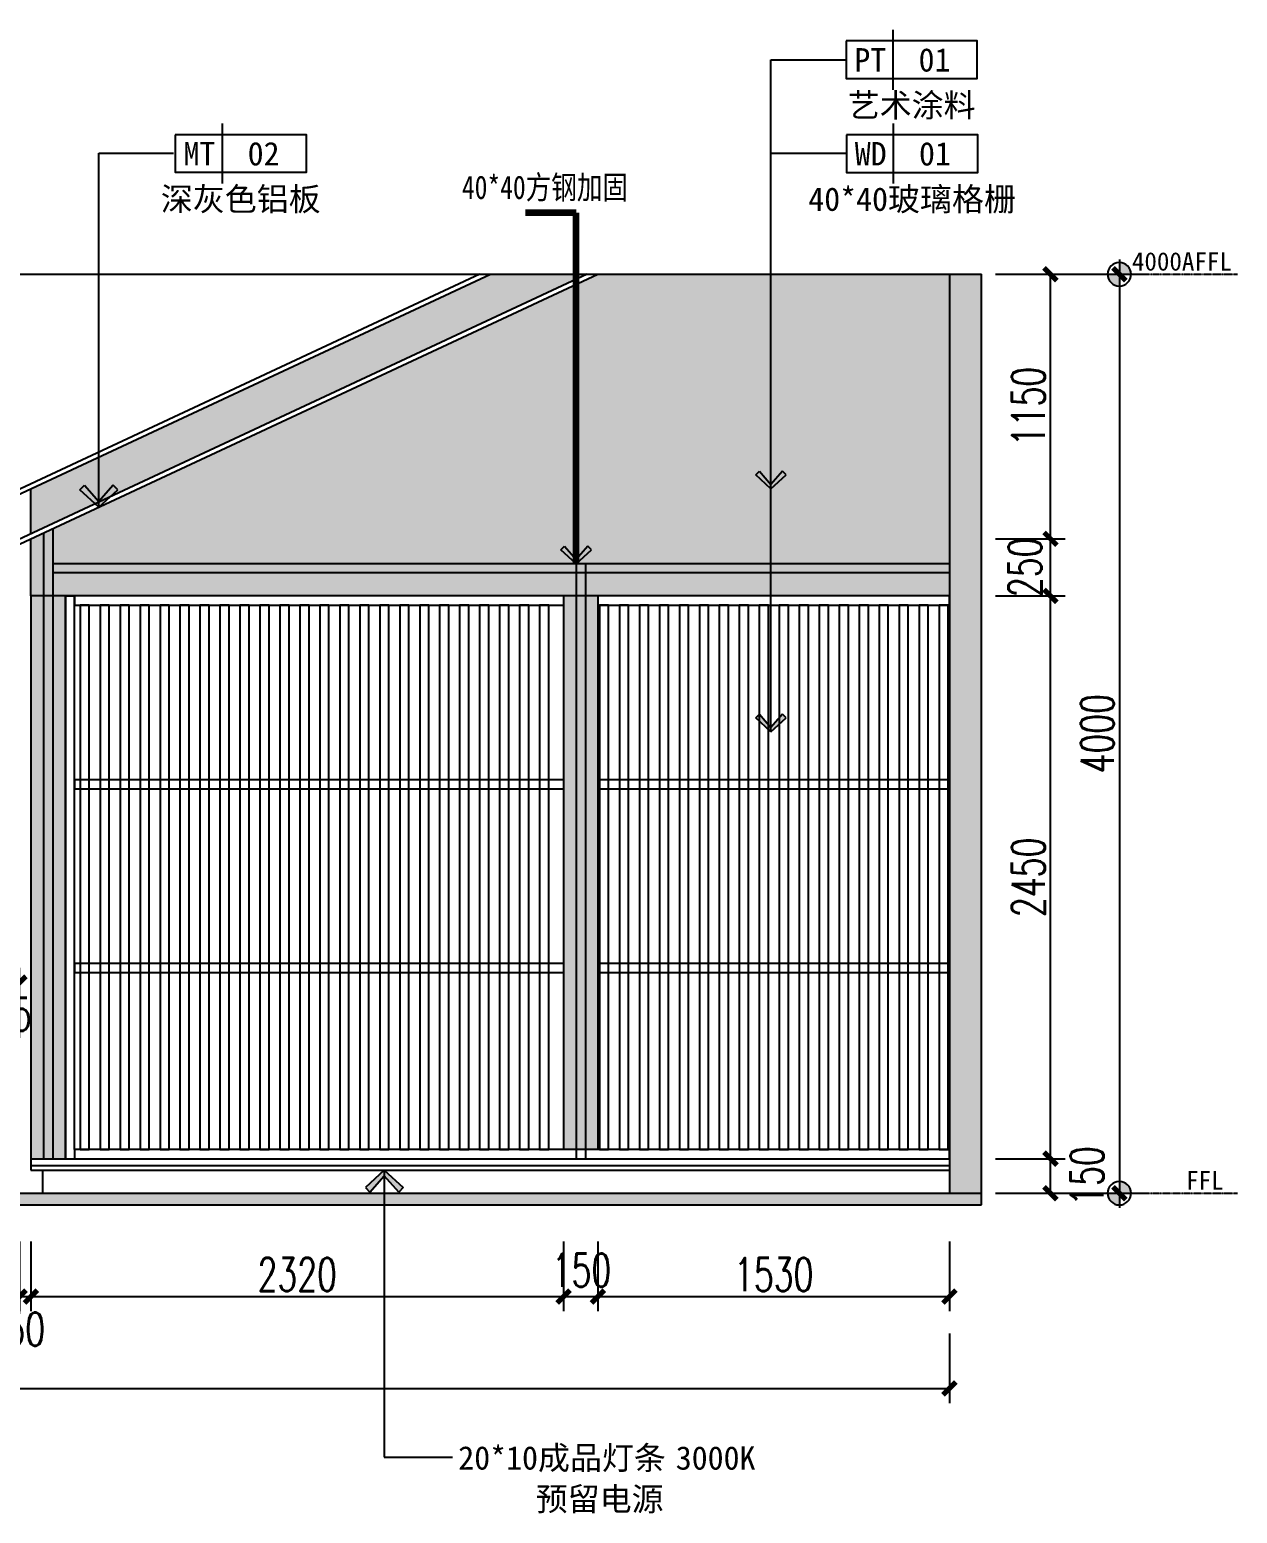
# Model space of a CAD drawing. Header units: millimetres. Extents: x 5625199 to 7433318, y -3316392 to -2552493.
# Drawn here: x 5925164 to 5930424, y -2677916 to -2671458 of the extents above; entities that cross this region are included whole.
import ezdxf
from ezdxf.enums import TextEntityAlignment as Align

# ---------------------------------------------------------------- set-up
doc = ezdxf.new("R2010")
doc.units = ezdxf.units.MM
doc.header["$PDMODE"] = 35
doc.header["$PDSIZE"] = -10
doc.linetypes.add('DASH', pattern=[0.35, 0.25, -0.1])
doc.linetypes.add('M-CENTER', pattern=[11.25, 7.5, -1.25, 1.25, -1.25])
for name, color, linetype in [('155', 155, 'Continuous'), ('DIM', 7, 'Continuous'), ('PL-固定家具', 155, 'Continuous'), ('PL-天花', 30, 'Continuous'), ('PL-文字标注', 2, 'Continuous')]:
    doc.layers.add(name, color=color, linetype=linetype)
doc.styles.add('03.YBC-宋体2.5', font='', dxfattribs={"width": 0.8, "height": 2.5})
doc.styles.add('dop-S', font='')
doc.styles.add('XZC', font='SIMPLEX.SHX', dxfattribs={"width": 0.7, "bigfont": 'hztxt.shx'})
doc.styles.add('标注-尺寸', font='simplex.shx', dxfattribs={"width": 0.7})
doc.styles.get('03.YBC-宋体2.5').set_extended_font_data('SimSun')
doc.styles.get('dop-S').set_extended_font_data('SimSun')
doc.linetypes.add('LED_LINE', pattern='A,12.7,-5.08,["LED",XZC,S=2.54,R=0,X=-2.54,Y=-1.27],-6.35', length=24.13)
doc.dimstyles.new('90', dxfattribs={"dimscale": 0.9, "dimtxt": 150, "dimasz": 50, "dimexe": 120, "dimexo": 150, "dimgap": 30, "dimtad": 1, "dimdec": 0, "dimrnd": 5, "dimdsep": 46, "dimtxsty": '标注-尺寸', "dimblk": 'ARCHTICK', "dimcen": 0.2, "dimclrd": 8, "dimclre": 8, "dimclrt": 2, "dimadec": 0, "dimazin": 0, "dimtfac": 1, "dimtdec": 0, "dimtmove": 2, "dimatfit": 3, "dimldrblk": 'ccccc', "dimfxl": 300, "dimfxlon": 1, "dimtolj": 1, "dimtzin": 0, "dimarcsym": 0})
doc.dimstyles.new('副本 100', dxfattribs={"dimscale": 0.8, "dimtxt": 180, "dimasz": 70, "dimexe": 80, "dimexo": 100, "dimgap": 30, "dimtad": 1, "dimdec": 0, "dimrnd": 5, "dimdsep": 46, "dimtxsty": '标注-尺寸', "dimblk": 'ARCHTICK', "dimcen": 0.2, "dimdle": 5, "dimclrd": 8, "dimclre": 8, "dimclrt": 2, "dimadec": 0, "dimazin": 0, "dimtfac": 1, "dimtdec": 0, "dimtmove": 2, "dimatfit": 3, "dimldrblk": 'ccccc', "dimfxl": 300, "dimfxlon": 1, "dimtolj": 1, "dimtzin": 0, "dimarcsym": 0})

# ---------------------------------------------------------------- blocks, each defined once
blk = doc.blocks.new('_ArchTick')
at = {"color": 0, "linetype": 'ByBlock', "const_width": 0.4}
blk.add_lwpolyline([(-0.5, -0.5), (0.5, 0.5)], dxfattribs=at)
blk = doc.blocks.new('*D196')
at = {"layer": '155', "color": 8, "lineweight": -2, "ltscale": 500, "transparency": 16777216}
for p, q in [((5925119.707368984, -2676732.718903087), (5925119.707368984, -2677036.718903087)), ((5925169.707368984, -2676732.718903087), (5925169.707368984, -2677036.718903087)), ((5925115.707368984, -2676972.718903087), (5925173.707368984, -2676972.718903087))]:
    blk.add_line(p, q, dxfattribs=at)
at = {"layer": 'Defpoints', "color": 0, "transparency": 16777216}
for p in [(5925119.707368984, -2676222.718903087), (5925169.707368984, -2676422.718903087), (5925169.707368984, -2676972.718903087)]:
    blk.add_point(p, dxfattribs=at)
at = {"layer": '155', "color": 8, "linetype": 'ByBlock', "lineweight": -2, "transparency": 16777216, "xscale": 56, "yscale": 56, "zscale": 56, "rotation": 180}
blk.add_blockref('_ArchTick', (5925119.707368984, -2676972.718903087), dxfattribs=at)
at = {"layer": '155', "color": 8, "linetype": 'ByBlock', "lineweight": -2, "transparency": 16777216, "xscale": 56, "yscale": 56, "zscale": 56}
blk.add_blockref('_ArchTick', (5925169.707368984, -2676972.718903087), dxfattribs=at)
at = {"layer": '155', "color": 2, "ltscale": 500, "transparency": 16777216, "insert": (5925144.707368984, -2677114.425265005), "char_height": 144, "attachment_point": 5, "style": '标注-尺寸'}
blk.add_mtext('\\A1;50', dxfattribs=at)
blk = doc.blocks.new('ccccc')
h = blk.add_hatch(color=44)
h.dxf.hatch_style = 1
h.paths.add_polyline_path([(-1.713128774543292, -1.115298350458033), (-1.349075249163433, -1.474599215202033), (1e-16, 1e-16), (-1.349075249163433, 1.474599215202033), (-1.713128774543292, 1.115298350458033), (-0.4242640688316898, -1e-16)])
at = {"color": 44}
for p, q in [((-1.349075249163433, 1.474599215202033), (-1.713128774543292, 1.115298350458033)), ((0, 0), (-1.349075249163433, 1.474599215202033)), ((-0.4242640688316897, 0), (-5.066636229632421, 0)), ((-1.713128774543292, 1.115298350458033), (-0.4242640688316897, 0)), ((-1.713128774543292, -1.115298350458033), (-0.4242640688316897, 0)), ((0, 0), (-1.349075249163433, -1.474599215202033)), ((-1.349075249163433, -1.474599215202033), (-1.713128774543292, -1.115298350458033))]:
    blk.add_line(p, q, dxfattribs=at)
blk = doc.blocks.new('*D197')
at = {"layer": '155', "color": 8, "lineweight": -2, "ltscale": 500, "transparency": 16777216}
for p, q in [((5925169.707368984, -2676732.718903087), (5925169.707368984, -2677036.718903087)), ((5927489.225604924, -2676732.718903087), (5927489.225604924, -2677036.718903087)), ((5925165.707368984, -2676972.718903087), (5927493.225604924, -2676972.718903087))]:
    blk.add_line(p, q, dxfattribs=at)
at = {"layer": 'Defpoints', "color": 0, "transparency": 16777216}
for p in [(5927489.225604924, -2676332.718903087), (5925169.707368984, -2676422.718903087), (5927489.225604924, -2676972.718903087)]:
    blk.add_point(p, dxfattribs=at)
at = {"layer": '155', "color": 8, "linetype": 'ByBlock', "lineweight": -2, "transparency": 16777216, "xscale": 56, "yscale": 56, "zscale": 56, "rotation": 180}
blk.add_blockref('_ArchTick', (5925169.707368984, -2676972.718903087), dxfattribs=at)
at = {"layer": '155', "color": 8, "linetype": 'ByBlock', "lineweight": -2, "transparency": 16777216, "xscale": 56, "yscale": 56, "zscale": 56}
blk.add_blockref('_ArchTick', (5927489.225604924, -2676972.718903087), dxfattribs=at)
at = {"layer": '155', "color": 2, "ltscale": 500, "transparency": 16777216, "insert": (5926329.466486954, -2676876.718903087), "char_height": 144, "attachment_point": 5, "style": '标注-尺寸'}
blk.add_mtext('\\A1;2320', dxfattribs=at)
blk = doc.blocks.new('*D364')
at = {"layer": '155', "color": 8, "lineweight": -2, "ltscale": 500, "transparency": 16777216}
for p, q in [((5906900.329006854, -2677132.718903087), (5906900.329006854, -2677436.718903087)), ((5929169.874936874, -2677132.718903087), (5929169.874936874, -2677436.718903087)), ((5906896.329006854, -2677372.718903087), (5929173.874936874, -2677372.718903087))]:
    blk.add_line(p, q, dxfattribs=at)
at = {"layer": 'Defpoints', "color": 0, "transparency": 16777216}
for p in [(5906900.329006854, -2676207.42658664), (5929169.874936874, -2676207.42658664), (5929169.874936874, -2677372.718903087)]:
    blk.add_point(p, dxfattribs=at)
at = {"layer": '155', "color": 8, "linetype": 'ByBlock', "lineweight": -2, "transparency": 16777216, "xscale": 56, "yscale": 56, "zscale": 56, "rotation": 180}
blk.add_blockref('_ArchTick', (5906900.329006854, -2677372.718903087), dxfattribs=at)
at = {"layer": '155', "color": 8, "linetype": 'ByBlock', "lineweight": -2, "transparency": 16777216, "xscale": 56, "yscale": 56, "zscale": 56}
blk.add_blockref('_ArchTick', (5929169.874936874, -2677372.718903087), dxfattribs=at)
at = {"layer": '155', "color": 2, "ltscale": 500, "transparency": 16777216, "insert": (5918035.101971864, -2677276.718903087), "char_height": 144, "attachment_point": 5, "style": '标注-尺寸'}
blk.add_mtext('\\A1;22270', dxfattribs=at)
blk = doc.blocks.new('子标高')
h = blk.add_hatch(color=256)
edge = h.paths.add_edge_path()
edge.add_arc((-600.2409431565975, 0.2411642588631366), 50.95940477876864, 89.72884797535391, 180.2711520246482, ccw=False)
edge.add_line((-599.9997788977344, 51.19999838216972), (-599.9997788977344, -3.637978807091713e-12))
edge.add_line((-599.9997788977344, 0), (-651.1997772799077, 0))
edge = h.paths.add_edge_path()
edge.add_arc((-599.7586146388712, -0.2411642588667746), 50.95940477876958, -90.27115202464557, 0.271152024646824, ccw=False)
edge.add_line((-599.9997788977344, -51.19999838217336), (-599.9997788977344, 0))
edge.add_line((-599.9997788977344, 0), (-548.799780515561, 0))
at = {"linetype": 'M-CENTER', "ltscale": 0.5}
blk.add_line((-709.9997754219294, -3.637978807091713e-11), (-1113.972843062991, 9.822542779147625e-09), dxfattribs=at)
for p, q in [((-200, 0), (-709.9997754219294, 0)), ((-599.9997788977344, 63.99999797771306), (-599.9997788977344, -63.9999979777167))]:
    blk.add_line(p, q)
at = {"color": 5}
blk.add_circle((-599.9997788977344, 0), 51.19999838217197, dxfattribs=at)
at = {"style": 'dop-S'}
blk.add_attdef('标高', (-1232.206651260486, 15.99306680168957), '', height=99.99999684017962, dxfattribs=at)
blk = doc.blocks.new('母标高')
h = blk.add_hatch(color=256)
edge = h.paths.add_edge_path()
edge.add_arc((-600.2409431565975, 0.2411642588631366), 50.95940477876864, 89.72884797535391, 180.2711520246482, ccw=False)
edge.add_line((-599.9997788977344, 51.19999838216972), (-599.9997788977344, -3.637978807091713e-12))
edge.add_line((-599.9997788977344, 0), (-651.1997772799077, 0))
edge = h.paths.add_edge_path()
edge.add_arc((-599.7586146388712, -0.2411642588667746), 50.95940477876958, -90.27115202464557, 0.271152024646824, ccw=False)
edge.add_line((-599.9997788977344, -51.19999838217336), (-599.9997788977344, 0))
edge.add_line((-599.9997788977344, 0), (-548.799780515561, 0))
at = {"linetype": 'M-CENTER', "ltscale": 0.5}
blk.add_line((-709.9997754219294, -3.637978807091713e-11), (-1113.972843062991, 9.822542779147625e-09), dxfattribs=at)
for p, q in [((-200, 0), (-709.9997754219294, 0)), ((-599.9997788977344, 63.99999797771306), (-599.9997788977344, -63.9999979777167))]:
    blk.add_line(p, q)
at = {"color": 5}
blk.add_circle((-599.9997788977344, 0), 51.19999838217197, dxfattribs=at)
at = {"style": 'dop-S'}
blk.add_attdef('标高', (-1104.391530706991, 15.99306680168957), '', height=99.99999684017962, dxfattribs=at)
blk = doc.blocks.new('*D390')
at = {"layer": '155', "color": 8, "lineweight": -2, "ltscale": 500, "transparency": 16777216}
for p, q in [((5929369.874936874, -2676372.718903087), (5929673.874936874, -2676372.718903087)), ((5929609.874936874, -2676526.718903087), (5929609.874936874, -2676368.718903087)), ((5929369.874936874, -2676522.718903087), (5929673.874936874, -2676522.718903087))]:
    blk.add_line(p, q, dxfattribs=at)
at = {"layer": 'Defpoints', "color": 0, "transparency": 16777216}
for p in [(5928976.652892799, -2676372.718903087), (5929609.874936874, -2676372.718903087), (5928976.652892799, -2676522.718903087)]:
    blk.add_point(p, dxfattribs=at)
at = {"layer": '155', "color": 8, "linetype": 'ByBlock', "lineweight": -2, "transparency": 16777216, "xscale": 56, "yscale": 56, "zscale": 56}
for p, rotation in [((5929609.874936874, -2676372.718903087), 90), ((5929609.874936874, -2676522.718903087), 270)]:
    blk.add_blockref('_ArchTick', p, dxfattribs=dict(at, rotation=rotation))
at = {"layer": '155', "color": 2, "ltscale": 500, "transparency": 16777216, "insert": (5929769.410708534, -2676447.718903087), "char_height": 144, "attachment_point": 5, "rotation": 90, "style": '标注-尺寸'}
blk.add_mtext('\\A1;150', dxfattribs=at)
blk = doc.blocks.new('*D391')
at = {"layer": '155', "color": 8, "lineweight": -2, "ltscale": 500, "transparency": 16777216}
for p, q in [((5929369.874936874, -2673922.718903087), (5929673.874936874, -2673922.718903087)), ((5929609.874936874, -2676376.718903087), (5929609.874936874, -2673918.718903087)), ((5929369.874936874, -2676372.718903087), (5929673.874936874, -2676372.718903087))]:
    blk.add_line(p, q, dxfattribs=at)
at = {"layer": 'Defpoints', "color": 0, "transparency": 16777216}
for p in [(5929169.874936874, -2673922.718903087), (5929609.874936874, -2673922.718903087), (5928976.652892799, -2676372.718903087)]:
    blk.add_point(p, dxfattribs=at)
at = {"layer": '155', "color": 8, "linetype": 'ByBlock', "lineweight": -2, "transparency": 16777216, "xscale": 56, "yscale": 56, "zscale": 56}
for p, rotation in [((5929609.874936874, -2673922.718903087), 90), ((5929609.874936874, -2676372.718903087), 270)]:
    blk.add_blockref('_ArchTick', p, dxfattribs=dict(at, rotation=rotation))
at = {"layer": '155', "color": 2, "ltscale": 500, "transparency": 16777216, "insert": (5929513.874936874, -2675147.718903087), "char_height": 144, "attachment_point": 5, "rotation": 90, "style": '标注-尺寸'}
blk.add_mtext('\\A1;2450', dxfattribs=at)
blk = doc.blocks.new('*D392')
at = {"layer": '155', "color": 8, "lineweight": -2, "ltscale": 500, "transparency": 16777216}
for p, q in [((5929369.874936874, -2673674.274168459), (5929673.874936874, -2673674.274168459)), ((5929609.874936874, -2673926.718903087), (5929609.874936874, -2673670.274168459)), ((5929369.874936874, -2673922.718903087), (5929673.874936874, -2673922.718903087))]:
    blk.add_line(p, q, dxfattribs=at)
at = {"layer": 'Defpoints', "color": 0, "transparency": 16777216}
for p in [(5925169.707368984, -2673674.274168459), (5929609.874936874, -2673674.274168459), (5929169.874936874, -2673922.718903087)]:
    blk.add_point(p, dxfattribs=at)
at = {"layer": '155', "color": 8, "linetype": 'ByBlock', "lineweight": -2, "transparency": 16777216, "xscale": 56, "yscale": 56, "zscale": 56}
for p, rotation in [((5929609.874936874, -2673674.274168459), 90), ((5929609.874936874, -2673922.718903087), 270)]:
    blk.add_blockref('_ArchTick', p, dxfattribs=dict(at, rotation=rotation))
at = {"layer": '155', "color": 2, "ltscale": 500, "transparency": 16777216, "insert": (5929499.122673501, -2673798.496535772), "char_height": 144, "attachment_point": 5, "rotation": 90, "style": '标注-尺寸'}
blk.add_mtext('\\A1;250', dxfattribs=at)
blk = doc.blocks.new('*D393')
at = {"layer": '155', "color": 8, "lineweight": -2, "ltscale": 500, "transparency": 16777216}
for p, q in [((5929369.874936874, -2672522.718903087), (5929673.874936874, -2672522.718903087)), ((5929609.874936874, -2673678.274168459), (5929609.874936874, -2672518.718903087)), ((5929369.874936874, -2673674.274168459), (5929673.874936874, -2673674.274168459))]:
    blk.add_line(p, q, dxfattribs=at)
at = {"layer": 'Defpoints', "color": 0, "transparency": 16777216}
for p in [(5928353.894262508, -2672522.718903087), (5929609.874936874, -2672522.718903087), (5925169.707368984, -2673674.274168459)]:
    blk.add_point(p, dxfattribs=at)
at = {"layer": '155', "color": 8, "linetype": 'ByBlock', "lineweight": -2, "transparency": 16777216, "xscale": 56, "yscale": 56, "zscale": 56}
for p, rotation in [((5929609.874936874, -2672522.718903087), 90), ((5929609.874936874, -2673674.274168459), 270)]:
    blk.add_blockref('_ArchTick', p, dxfattribs=dict(at, rotation=rotation))
at = {"layer": '155', "color": 2, "ltscale": 500, "transparency": 16777216, "insert": (5929513.874936874, -2673098.496535772), "char_height": 144, "attachment_point": 5, "rotation": 90, "style": '标注-尺寸'}
blk.add_mtext('\\A1;1150', dxfattribs=at)
blk = doc.blocks.new('*D394')
at = {"layer": '155', "color": 8, "lineweight": -2, "ltscale": 500, "transparency": 16777216}
for p, q in [((5929669.874715772, -2672522.718903087), (5929973.874715772, -2672522.718903087)), ((5929909.874715772, -2672518.718903087), (5929909.874715772, -2676526.718903087)), ((5929669.874715772, -2676522.718903087), (5929973.874715772, -2676522.718903087))]:
    blk.add_line(p, q, dxfattribs=at)
at = {"layer": 'Defpoints', "color": 0, "transparency": 16777216}
for p in [(5928353.894262508, -2672522.718903087), (5929121.473292269, -2676522.718903087), (5929909.874715772, -2676522.718903087)]:
    blk.add_point(p, dxfattribs=at)
at = {"layer": '155', "color": 8, "linetype": 'ByBlock', "lineweight": -2, "transparency": 16777216, "xscale": 56, "yscale": 56, "zscale": 56}
for p, rotation in [((5929909.874715772, -2672522.718903087), 90), ((5929909.874715772, -2676522.718903087), 270)]:
    blk.add_blockref('_ArchTick', p, dxfattribs=dict(at, rotation=rotation))
at = {"layer": '155', "color": 2, "ltscale": 500, "transparency": 16777216, "insert": (5929813.874715772, -2674522.718903087), "char_height": 144, "attachment_point": 5, "rotation": 90, "style": '标注-尺寸'}
blk.add_mtext('\\A1;4000', dxfattribs=at)
blk = doc.blocks.new('*D404')
at = {"layer": '155', "color": 8, "lineweight": -2, "ltscale": 500, "transparency": 16777216}
for p, q in [((5925054.707368984, -2675846.391705303), (5925054.707368984, -2675542.391705303)), ((5925119.707368984, -2675846.391705303), (5925119.707368984, -2675542.391705303)), ((5925050.707368984, -2675606.391705303), (5925123.707368984, -2675606.391705303))]:
    blk.add_line(p, q, dxfattribs=at)
at = {"layer": 'Defpoints', "color": 0, "transparency": 16777216}
for p in [(5925119.707368984, -2675606.391705303), (5925054.707368984, -2676010.249460489), (5925119.707368984, -2676072.718903087)]:
    blk.add_point(p, dxfattribs=at)
at = {"layer": '155', "color": 8, "linetype": 'ByBlock', "lineweight": -2, "transparency": 16777216, "xscale": 56, "yscale": 56, "zscale": 56, "rotation": 180}
blk.add_blockref('_ArchTick', (5925054.707368984, -2675606.391705303), dxfattribs=at)
at = {"layer": '155', "color": 8, "linetype": 'ByBlock', "lineweight": -2, "transparency": 16777216, "xscale": 56, "yscale": 56, "zscale": 56}
blk.add_blockref('_ArchTick', (5925119.707368984, -2675606.391705303), dxfattribs=at)
at = {"layer": '155', "color": 2, "ltscale": 500, "transparency": 16777216, "insert": (5925087.207368984, -2675744.166095744), "char_height": 144, "attachment_point": 5, "style": '标注-尺寸'}
blk.add_mtext('\\A1;65', dxfattribs=at)
blk = doc.blocks.new('*U604')
at = {"color": 50}
blk.add_line((-9.000000000004576, 3.200000000014711), (-9.000000000004576, -3.200000000014711), dxfattribs=at)
at = {"color": 150}
blk.add_lwpolyline([(-14.00000000000458, 2.000000000014666), (-13.99999999999542, -2.000000000014666), (4.575895218295045e-12, -2.000000000014666), (-4.575895218295045e-12, 2.000000000014666)], close=True, dxfattribs=at)
at = {"color": 50, "style": '03.YBC-宋体2.5', "flags": 8}
for tag, p in [('PT', (-11.41203370425436, -0.0169426641272139)), ('01', (-4.560573803961944, -0.0169426641272139)), ('材料名称', (-7.000000000004576, -4.854991556547589))]:
    blk.add_attdef(tag, text='', height=2.5, dxfattribs=at).set_placement(p, align=Align.MIDDLE_CENTER)
blk = doc.blocks.new('*U605')
at = {"color": 50}
blk.add_line((-9.000000000004576, 3.200000000014711), (-9.000000000004576, -3.200000000014711), dxfattribs=at)
at = {"color": 150}
blk.add_lwpolyline([(-14.00000000000458, 2.000000000014666), (-13.99999999999542, -2.000000000014666), (4.575895218295045e-12, -2.000000000014666), (-4.575895218295045e-12, 2.000000000014666)], close=True, dxfattribs=at)
at = {"color": 50, "style": '03.YBC-宋体2.5', "flags": 8}
for tag, p in [('PT', (-11.41203370425436, -0.0169426641272139)), ('01', (-4.560573803961944, -0.0169426641272139)), ('材料名称', (-7.000000000004576, -4.854991556547589))]:
    blk.add_attdef(tag, text='', height=2.5, dxfattribs=at).set_placement(p, align=Align.MIDDLE_CENTER)
blk = doc.blocks.new('*U609')
at = {"color": 50}
blk.add_line((-9.000000000004576, 3.200000000014711), (-9.000000000004576, -3.200000000014711), dxfattribs=at)
at = {"color": 150}
blk.add_lwpolyline([(-14.00000000000458, 2.000000000014666), (-13.99999999999542, -2.000000000014666), (4.575895218295045e-12, -2.000000000014666), (-4.575895218295045e-12, 2.000000000014666)], close=True, dxfattribs=at)
at = {"color": 50, "style": '03.YBC-宋体2.5', "flags": 8}
for tag, p in [('PT', (-11.41203370425436, -0.0169426641272139)), ('01', (-4.560573803961944, -0.0169426641272139)), ('材料名称', (-7.000000000004576, -4.854991556547589))]:
    blk.add_attdef(tag, text='', height=2.5, dxfattribs=at).set_placement(p, align=Align.MIDDLE_CENTER)
blk = doc.blocks.new('*D761')
at = {"layer": '155', "color": 8, "lineweight": -2, "ltscale": 500, "transparency": 16777216}
for p, q in [((5927489.225604924, -2676732.718903087), (5927489.225604924, -2677036.718903087)), ((5927639.225604924, -2676732.718903087), (5927639.225604924, -2677036.718903087)), ((5927485.225604924, -2676972.718903087), (5927643.225604924, -2676972.718903087))]:
    blk.add_line(p, q, dxfattribs=at)
at = {"layer": 'Defpoints', "color": 0, "transparency": 16777216}
for p in [(5927489.225604924, -2676332.718903087), (5927639.225604924, -2676332.718903087), (5927639.225604924, -2676972.718903087)]:
    blk.add_point(p, dxfattribs=at)
at = {"layer": '155', "color": 8, "linetype": 'ByBlock', "lineweight": -2, "transparency": 16777216, "xscale": 56, "yscale": 56, "zscale": 56, "rotation": 180}
blk.add_blockref('_ArchTick', (5927489.225604924, -2676972.718903087), dxfattribs=at)
at = {"layer": '155', "color": 8, "linetype": 'ByBlock', "lineweight": -2, "transparency": 16777216, "xscale": 56, "yscale": 56, "zscale": 56}
blk.add_blockref('_ArchTick', (5927639.225604924, -2676972.718903087), dxfattribs=at)
at = {"layer": '155', "color": 2, "ltscale": 500, "transparency": 16777216, "insert": (5927567.466486954, -2676857.811369067), "char_height": 144, "attachment_point": 5, "style": '标注-尺寸'}
blk.add_mtext('\\A1;150', dxfattribs=at)
blk = doc.blocks.new('*D762')
at = {"layer": '155', "color": 8, "lineweight": -2, "ltscale": 500, "transparency": 16777216}
for p, q in [((5927639.225604924, -2676732.718903087), (5927639.225604924, -2677036.718903087)), ((5929169.874936874, -2676732.718903087), (5929169.874936874, -2677036.718903087)), ((5927635.225604924, -2676972.718903087), (5929173.874936874, -2676972.718903087))]:
    blk.add_line(p, q, dxfattribs=at)
at = {"layer": 'Defpoints', "color": 0, "transparency": 16777216}
for p in [(5927639.225604924, -2676332.718903087), (5929169.874936874, -2676422.718903087), (5929169.874936874, -2676972.718903087)]:
    blk.add_point(p, dxfattribs=at)
at = {"layer": '155', "color": 8, "linetype": 'ByBlock', "lineweight": -2, "transparency": 16777216, "xscale": 56, "yscale": 56, "zscale": 56, "rotation": 180}
blk.add_blockref('_ArchTick', (5927639.225604924, -2676972.718903087), dxfattribs=at)
at = {"layer": '155', "color": 8, "linetype": 'ByBlock', "lineweight": -2, "transparency": 16777216, "xscale": 56, "yscale": 56, "zscale": 56}
blk.add_blockref('_ArchTick', (5929169.874936874, -2676972.718903087), dxfattribs=at)
at = {"layer": '155', "color": 2, "ltscale": 500, "transparency": 16777216, "insert": (5928404.550270899, -2676876.718903087), "char_height": 144, "attachment_point": 5, "style": '标注-尺寸'}
blk.add_mtext('\\A1;1530', dxfattribs=at)

msp = doc.modelspace()

# ---------------------------------------------------------------- hatches: boundary and pattern name
at = {"layer": '155', "ltscale": 500}
h = msp.add_hatch(dxfattribs=at)
h.set_pattern_fill('CONC', color=250, scale=8)
h.set_pattern_definition([(0, (273595.864621, -417279.707274), (0, 203.2), [0, -203.2]), (0, (273597.896621, -417350.827274), (0, 203.2), [0, -203.2]), (0, (273603.992621, -417241.099274), (0, 203.2), [0, -203.2]), (338.1986, (273498.328621, -417304.091274), (609.6000554757884, -203.1999818137321), [21.8852496, -1072.3802784]), (216.8699, (273518.648621, -417312.219274), (609.5999833019287, 406.4000250471061), [10.16, -1005.84]), (130.6013, (273510.520621, -417318.315274), (1016.000085595377, -1219.199800489248), [18.734024, -1854.6773168]), (206.5651, (273443.464621, -417342.699274), (-203.1998288935924, -203.2002660693445), [4.5437552, -449.8252624]), (326.3099, (273439.400621, -417344.731274), (406.3999101390997, -203.2002711718613), [7.3265792, -725.3215872]), (108.4349, (273445.496621, -417348.795274), (-203.1996755348543, 406.4000883092897), [6.4257936, -636.149096]), (225, (273573.512621, -417363.019274), (-2.842170943040401e-14, -203.2000628800271), [8.6209632, -278.7471184]), (0, (273567.416621, -417369.115274), (203.2, 203.2), [12.192, -191.008]), (135, (273579.608621, -417369.115274), (-203.2000651427688, 1.4210854715202e-14), [8.62096, -278.7471184]), (251.5651, (273549.128621, -417232.971274), (203.1996750288869, 406.4000918510402), [6.425792, -636.149096]), (0, (273547.096621, -417239.067274), (203.2, 203.2), [10.16, -193.04]), (143.1301, (273557.2566209999, -417239.067274), (-609.5999833019285, 406.4000250471062), [10.16, -1005.84]), (213.6901, (273441.432621, -417230.939274), (406.3999074765397, 203.2002693968192), [7.326576, -725.3215872]), (341.5651, (273435.336621, -417235.003274), (-406.4000918510401, 203.1996750288873), [12.851584, -629.7233024]), (126.8699, (273447.528621, -417239.067274), (406.4000250471061, -609.5999833019287), [10.16, -1005.84]), (0, (273500.360621, -417239.067274), (0, 203.2), [0, -203.2]), (0, (273445.496621, -417291.899274), (0, 203.2), [0, -203.2]), (0, (273502.392621, -417367.083274), (0, 203.2), [0, -203.2]), (0, (273557.2566209999, -417304.091274), (0, 203.2), [0, -203.2]), (0, (273498.328621, -417269.547274), (0, 203.2), [0, -203.2]), (0, (273453.624621, -417263.451274), (0, 203.2), [0, -203.2]), (0, (273471.912621, -417275.643274), (0, 203.2), [0, -203.2]), (0, (273463.784621, -417324.411274), (0, 203.2), [0, -203.2]), (0, (273415.016621, -417316.283274), (0, 203.2), [0, -203.2]), (0, (273417.048621, -417269.547274), (0, 203.2), [0, -203.2]), (0, (273410.952621, -417224.843274), (0, 203.2), [0, -203.2]), (0, (273473.944621, -417216.715274), (0, 203.2), [0, -203.2]), (0, (273518.648621, -417208.587274), (0, 203.2), [0, -203.2]), (0, (273589.768621, -417216.715274), (0, 203.2), [0, -203.2]), (0, (273541.000621, -417279.707274), (0, 203.2), [0, -203.2]), (0, (273520.680621, -417243.131274), (0, 203.2), [0, -203.2]), (0, (273536.936621, -417340.667274), (0, 203.2), [0, -203.2]), (0, (273475.976621, -417350.827274), (0, 203.2), [0, -203.2]), (0, (273536.936621, -417395.531274), (0, 203.2), [0, -203.2]), (0, (273469.880621, -417383.339274), (0, 203.2), [0, -203.2]), (0, (273404.856621, -417389.435274), (0, 203.2), [0, -203.2]), (0, (273429.240621, -417399.595274), (0, 203.2), [0, -203.2]), (0, (273431.272621, -417371.147274), (0, 203.2), [0, -203.2]), (0, (273567.416621, -417403.659274), (0, 203.2), [0, -203.2]), (0, (273591.800621, -417320.347274), (0, 203.2), [0, -203.2]), (0, (273581.640621, -417259.387274), (0, 203.2), [0, -203.2]), (0, (273488.168621, -417405.691274), (0, 203.2), [0, -203.2])])
h.paths.add_polyline_path([(5929169.874936874, -2672522.718903087), (5927639.225604924, -2672522.718903087), (5925169.707368984, -2673674.274168459), (5925169.707368984, -2673922.718903087), (5925209.707368984, -2673922.718903087), (5925249.707368984, -2673922.718903087), (5929169.874936874, -2673922.718903087)])
h.paths.add_polyline_path([(5925169.707368984, -2673456.148012718), (5925169.707368984, -2673652.20661008), (5927591.901573262, -2672522.718903087), (5927171.452554394, -2672522.718903087)])
h = msp.add_hatch(dxfattribs=at)
h.set_pattern_fill('钢筋混凝土', color=250, scale=3)
h.set_pattern_definition([(45, (230312.0684931936, -417409.755274), (-5.303300858899106, 5.303300858899107), []), (50, (230312.0684931936, -417409.755274), (21.5178054780226, -1.882564049477853), [2.25, -24.74999999999999]), (355, (230312.0684931936, -417409.755274), (-4.162540008390001, 22.56576401100035), [1.8, -19.8]), (100.4514, (230313.8616435936, -417409.9121542), (17.35528145142065, 20.68318626182861), [1.912205699999999, -21.03426335999999]), (46.1842, (230312.0684931936, -417403.755274), (32.01723145876933, -4.965570429870545), [3.375, -37.125]), (96.6356, (230314.7365955436, -417404.16907321), (28.0398811664611, 29.22353612701325), [2.86830864, -31.55139]), (351.1842, (230312.0684931936, -417403.755274), (28.03985835400881, 29.22355802775973), [2.7, -29.7]), (21, (230315.0684931936, -417405.255274), (17.90721156355385, -12.07856671996016), [2.25, -24.75]), (326, (230315.0684931936, -417405.255274), (7.299459957647468, 21.75450135140559), [1.8, -19.79999999999999]), (71.4514, (230316.5607601836, -417406.26182218), (25.2066788574447, 9.67591490129857), [1.9122057, -21.03426336]), (37.50000000000001, (230312.0684931936, -417409.755274), (0.3647956595187181, 9.986815614939346), [0, -19.56, 0, -20.1, 0, -19.875]), (7.499999999999999, (230312.0684931936, -417409.755274), (7.892086123264457, 11.83235135647081), [0, -11.46, 0, -19.11, 0, -7.574999999999998]), (327.5, (230305.3784931936, -417409.755274), (16.01467308517227, -0.6766461520313927), [0, -7.499999999999998, 0, -23.4, 0, -31.04999999999999]), (317.5, (230302.3784931936, -417409.755274), (17.49558508027159, 3.003149469969532), [0, -9.75, 0, -15.54, 0, -22.05])])
h.paths.add_polyline_path([(5929309.874936874, -2672522.718903087), (5929169.874936874, -2672522.718903087), (5929169.874936874, -2676522.718903087), (5929309.874936874, -2676522.718903087)])
h = msp.add_hatch(dxfattribs=at)
h.set_pattern_fill('CONC', color=250, scale=8)
h.set_pattern_definition([(0, (273595.864621, -417279.707274), (0, 203.2), [0, -203.2]), (0, (273597.896621, -417350.827274), (0, 203.2), [0, -203.2]), (0, (273603.992621, -417241.099274), (0, 203.2), [0, -203.2]), (338.1986, (273498.328621, -417304.091274), (609.6000554757884, -203.1999818137321), [21.8852496, -1072.3802784]), (216.8699, (273518.648621, -417312.219274), (609.5999833019287, 406.4000250471061), [10.16, -1005.84]), (130.6013, (273510.520621, -417318.315274), (1016.000085595377, -1219.199800489248), [18.734024, -1854.6773168]), (206.5651, (273443.464621, -417342.699274), (-203.1998288935924, -203.2002660693445), [4.5437552, -449.8252624]), (326.3099, (273439.400621, -417344.731274), (406.3999101390998, -203.2002711718613), [7.3265792, -725.3215872]), (108.4349, (273445.496621, -417348.795274), (-203.1996755348543, 406.4000883092897), [6.4257936, -636.149096]), (225, (273573.512621, -417363.019274), (-2.842170943040401e-14, -203.2000628800271), [8.6209632, -278.7471184]), (0, (273567.416621, -417369.115274), (203.2, 203.2), [12.192, -191.008]), (135, (273579.608621, -417369.115274), (-203.2000651427688, 1.4210854715202e-14), [8.62096, -278.7471184]), (251.5651, (273549.128621, -417232.971274), (203.1996750288869, 406.4000918510402), [6.425792, -636.149096]), (0, (273547.096621, -417239.067274), (203.2, 203.2), [10.16, -193.04]), (143.1301, (273557.2566209999, -417239.067274), (-609.5999833019287, 406.4000250471062), [10.16, -1005.84]), (213.6901, (273441.432621, -417230.939274), (406.3999074765397, 203.2002693968192), [7.326576, -725.3215872]), (341.5651, (273435.336621, -417235.003274), (-406.4000918510401, 203.1996750288873), [12.851584, -629.7233024]), (126.8699, (273447.528621, -417239.067274), (406.4000250471061, -609.5999833019287), [10.16, -1005.84]), (0, (273500.360621, -417239.067274), (0, 203.2), [0, -203.2]), (0, (273445.496621, -417291.899274), (0, 203.2), [0, -203.2]), (0, (273502.392621, -417367.083274), (0, 203.2), [0, -203.2]), (0, (273557.2566209999, -417304.091274), (0, 203.2), [0, -203.2]), (0, (273498.328621, -417269.547274), (0, 203.2), [0, -203.2]), (0, (273453.624621, -417263.451274), (0, 203.2), [0, -203.2]), (0, (273471.912621, -417275.643274), (0, 203.2), [0, -203.2]), (0, (273463.784621, -417324.411274), (0, 203.2), [0, -203.2]), (0, (273415.016621, -417316.283274), (0, 203.2), [0, -203.2]), (0, (273417.048621, -417269.547274), (0, 203.2), [0, -203.2]), (0, (273410.952621, -417224.843274), (0, 203.2), [0, -203.2]), (0, (273473.944621, -417216.715274), (0, 203.2), [0, -203.2]), (0, (273518.648621, -417208.587274), (0, 203.2), [0, -203.2]), (0, (273589.768621, -417216.715274), (0, 203.2), [0, -203.2]), (0, (273541.000621, -417279.707274), (0, 203.2), [0, -203.2]), (0, (273520.680621, -417243.131274), (0, 203.2), [0, -203.2]), (0, (273536.936621, -417340.667274), (0, 203.2), [0, -203.2]), (0, (273475.976621, -417350.827274), (0, 203.2), [0, -203.2]), (0, (273536.936621, -417395.531274), (0, 203.2), [0, -203.2]), (0, (273469.880621, -417383.339274), (0, 203.2), [0, -203.2]), (0, (273404.856621, -417389.435274), (0, 203.2), [0, -203.2]), (0, (273429.240621, -417399.595274), (0, 203.2), [0, -203.2]), (0, (273431.272621, -417371.147274), (0, 203.2), [0, -203.2]), (0, (273567.416621, -417403.659274), (0, 203.2), [0, -203.2]), (0, (273591.800621, -417320.347274), (0, 203.2), [0, -203.2]), (0, (273581.640621, -417259.387274), (0, 203.2), [0, -203.2]), (0, (273488.168621, -417405.691274), (0, 203.2), [0, -203.2])])
h.paths.add_polyline_path([(5925169.707368984, -2673922.718903087), (5925169.707368984, -2676372.718903087), (5925319.707368984, -2676372.718903087), (5925319.707368984, -2673922.718903087)])
h.paths.add_polyline_path([(5927489.225604924, -2675522.718903087), (5927489.225604924, -2675562.718903087), (5927489.225604924, -2676332.718903087), (5927639.225604924, -2676332.718903087), (5927639.225604924, -2675562.718903087), (5927639.225604924, -2675522.718903087), (5927639.225604924, -2674762.718903087), (5927639.225604924, -2674722.718903087), (5927639.225604924, -2673962.718903087), (5927639.225604924, -2673922.718903087), (5927489.225604924, -2673922.718903087), (5927489.225604924, -2673962.718903087), (5927489.225604924, -2674722.718903087), (5927489.225604924, -2674762.718903087)])
h = msp.add_hatch(color=250, dxfattribs=at)
h.dxf.hatch_style = 1
h.paths.add_polyline_path([(5929309.874936874, -2676522.718903087), (5906900.329006854, -2676522.718903087), (5906900.329006854, -2676572.718903087), (5929309.874936874, -2676572.718903087)])

# ---------------------------------------------------------------- linework, layer by layer
at = {"color": 8, "linetype": 'DASH', "ltscale": 8}
for p, q in [((5925264.707368984, -2673629.974940934), (5925264.707368984, -2676372.718903087)), ((5925224.707368984, -2673648.62724726), (5925224.707368984, -2676372.718903087)), ((5929169.874936874, -2673782.718903087), (5925264.707368984, -2673782.718903087)), ((5929169.874936874, -2673822.718903087), (5925264.707368984, -2673822.718903087)), ((5927544.225604924, -2673782.718903087), (5927544.225604924, -2676372.718903087)), ((5927584.225604924, -2673782.718903087), (5927584.225604924, -2676372.718903087))]:
    msp.add_line(p, q, dxfattribs=at)
at = {"layer": '155', "color": 0, "ltscale": 500}
for p, q in [((5907540.32122551, -2672522.718903087), (5929309.874936874, -2672522.718903087)), ((5929169.874936874, -2672522.718903087), (5929169.874936874, -2676522.718903087)), ((5929309.874936874, -2676572.718903087), (5929309.874936874, -2672522.718903087)), ((5906900.329006854, -2676522.718903087), (5929309.874936874, -2676522.718903087)), ((5906900.329006854, -2676572.718903087), (5929309.874936874, -2676572.718903087))]:
    msp.add_line(p, q, dxfattribs=at)
at = {"layer": '155', "color": 5, "ltscale": 500}
for p, q in [((5925169.707368984, -2673652.20661008), (5925169.707368984, -2673456.148012718)), ((5925169.707368984, -2673922.718903087), (5925169.707368984, -2673674.274168459)), ((5929169.874936874, -2673922.718903087), (5925169.707368984, -2673922.718903087)), ((5925169.707368984, -2673922.718903087), (5925169.707368984, -2676372.718903087)), ((5925319.707368984, -2673922.718903087), (5925319.707368984, -2676372.718903087)), ((5927489.225604924, -2673922.718903087), (5927489.225604924, -2676332.718903087)), ((5927639.225604924, -2673922.718903087), (5927639.225604924, -2676332.718903087))]:
    msp.add_line(p, q, dxfattribs=at)
at = {"layer": '155', "ltscale": 500}
for p, q in [((5925319.707368984, -2676372.718903087), (5925319.707368984, -2673922.718903087)), ((5925319.707368984, -2673922.718903087), (5925359.707368984, -2673922.718903087)), ((5925359.707368984, -2676332.718903087), (5925359.707368984, -2673922.718903087))]:
    msp.add_line(p, q, dxfattribs=at)
at = {"layer": '155', "color": 3, "ltscale": 500}
for p, q in [((5925169.707368984, -2676372.718903087), (5925169.707368984, -2676422.718903087)), ((5925169.707368984, -2676372.718903087), (5929169.874936874, -2676372.718903087)), ((5925169.707368984, -2676422.718903087), (5929169.874936874, -2676422.718903087)), ((5925219.707368984, -2676422.718903087), (5925219.707368984, -2676522.718903087))]:
    msp.add_line(p, q, dxfattribs=at)
at = {"layer": '155', "ltscale": 500}
for points in [[(5927591.901573262, -2672522.718903087), (5924739.707368984, -2673852.718903087), (5924748.159734218, -2673870.845058827), (5927639.225604924, -2672522.718903087)], [(5927124.128522732, -2672522.718903087), (5924833.159734218, -2673591.015193765), (5924841.612099453, -2673609.141349505), (5927171.452554394, -2672522.718903087)]]:
    msp.add_lwpolyline(points, dxfattribs=at)
at = {"layer": 'PL-固定家具', "color": 155, "ltscale": 500}
for points in [[(5927639.225604924, -2673962.718903087), (5929169.874936874, -2673962.718903087), (5929169.874936874, -2673922.718903087), (5925359.707368984, -2673922.718903087), (5925359.707368984, -2673962.718903087), (5927489.225604924, -2673962.718903087)], [(5927489.225604924, -2674722.718903087), (5925359.707368984, -2674722.718903087), (5925359.707368984, -2674762.718903087), (5927489.225604924, -2674762.718903087)], [(5927639.225604924, -2674762.718903087), (5929169.874936874, -2674762.718903087), (5929169.874936874, -2674722.718903087), (5927639.225604924, -2674722.718903087)], [(5927489.225604924, -2675522.718903087), (5925359.707368984, -2675522.718903087), (5925359.707368984, -2675562.718903087), (5927489.225604924, -2675562.718903087)], [(5927639.225604924, -2675562.718903087), (5929169.874936874, -2675562.718903087), (5929169.874936874, -2675522.718903087), (5927639.225604924, -2675522.718903087)]]:
    msp.add_lwpolyline(points, dxfattribs=at)
at = {"layer": 'PL-固定家具', "color": 250, "ltscale": 500}
for points in [[(5925423.707368984, -2673962.718903087), (5925383.707368984, -2673962.718903087), (5925383.707368984, -2676332.718903087), (5925423.707368984, -2676332.718903087)], [(5925510.707368984, -2673962.718903087), (5925470.707368984, -2673962.718903087), (5925470.707368984, -2676332.718903087), (5925510.707368984, -2676332.718903087)], [(5925597.707368984, -2673962.718903087), (5925557.707368984, -2673962.718903087), (5925557.707368984, -2676332.718903087), (5925597.707368984, -2676332.718903087)], [(5925684.707368984, -2673962.718903087), (5925644.707368984, -2673962.718903087), (5925644.707368984, -2676332.718903087), (5925684.707368984, -2676332.718903087)], [(5925771.707368984, -2673962.718903087), (5925731.707368984, -2673962.718903087), (5925731.707368984, -2676332.718903087), (5925771.707368984, -2676332.718903087)], [(5925858.707368984, -2673962.718903087), (5925818.707368984, -2673962.718903087), (5925818.707368984, -2676332.718903087), (5925858.707368984, -2676332.718903087)], [(5925945.707368984, -2673962.718903087), (5925905.707368984, -2673962.718903087), (5925905.707368984, -2676332.718903087), (5925945.707368984, -2676332.718903087)], [(5926032.707368984, -2673962.718903087), (5925992.707368984, -2673962.718903087), (5925992.707368984, -2676332.718903087), (5926032.707368984, -2676332.718903087)], [(5926119.707368984, -2673962.718903087), (5926079.707368984, -2673962.718903087), (5926079.707368984, -2676332.718903087), (5926119.707368984, -2676332.718903087)], [(5926206.707368984, -2673962.718903087), (5926166.707368984, -2673962.718903087), (5926166.707368984, -2676332.718903087), (5926206.707368984, -2676332.718903087)], [(5926293.707368984, -2673962.718903087), (5926253.707368984, -2673962.718903087), (5926253.707368984, -2676332.718903087), (5926293.707368984, -2676332.718903087)], [(5926380.707368984, -2673962.718903087), (5926340.707368984, -2673962.718903087), (5926340.707368984, -2676332.718903087), (5926380.707368984, -2676332.718903087)], [(5926467.707368984, -2673962.718903087), (5926427.707368984, -2673962.718903087), (5926427.707368984, -2676332.718903087), (5926467.707368984, -2676332.718903087)], [(5926554.707368984, -2673962.718903087), (5926514.707368984, -2673962.718903087), (5926514.707368984, -2676332.718903087), (5926554.707368984, -2676332.718903087)], [(5926641.707368984, -2673962.718903087), (5926601.707368984, -2673962.718903087), (5926601.707368984, -2676332.718903087), (5926641.707368984, -2676332.718903087)], [(5926728.707368984, -2673962.718903087), (5926688.707368984, -2673962.718903087), (5926688.707368984, -2676332.718903087), (5926728.707368984, -2676332.718903087)], [(5926815.707368984, -2673962.718903087), (5926775.707368984, -2673962.718903087), (5926775.707368984, -2676332.718903087), (5926815.707368984, -2676332.718903087)], [(5926902.707368984, -2673962.718903087), (5926862.707368984, -2673962.718903087), (5926862.707368984, -2676332.718903087), (5926902.707368984, -2676332.718903087)], [(5926989.707368984, -2673962.718903087), (5926949.707368984, -2673962.718903087), (5926949.707368984, -2676332.718903087), (5926989.707368984, -2676332.718903087)], [(5927076.707368984, -2673962.718903087), (5927036.707368984, -2673962.718903087), (5927036.707368984, -2676332.718903087), (5927076.707368984, -2676332.718903087)], [(5927163.707368984, -2673962.718903087), (5927123.707368984, -2673962.718903087), (5927123.707368984, -2676332.718903087), (5927163.707368984, -2676332.718903087)], [(5927250.707368984, -2673962.718903087), (5927210.707368984, -2673962.718903087), (5927210.707368984, -2676332.718903087), (5927250.707368984, -2676332.718903087)], [(5927337.707368984, -2673962.718903087), (5927297.707368984, -2673962.718903087), (5927297.707368984, -2676332.718903087), (5927337.707368984, -2676332.718903087)], [(5927424.707368984, -2673962.718903087), (5927384.707368984, -2673962.718903087), (5927384.707368984, -2676332.718903087), (5927424.707368984, -2676332.718903087)], [(5927685.707368984, -2673962.718903087), (5927645.707368984, -2673962.718903087), (5927645.707368984, -2676332.718903087), (5927685.707368984, -2676332.718903087)], [(5927772.707368984, -2673962.718903087), (5927732.707368984, -2673962.718903087), (5927732.707368984, -2676332.718903087), (5927772.707368984, -2676332.718903087)], [(5927859.707368984, -2673962.718903087), (5927819.707368984, -2673962.718903087), (5927819.707368984, -2676332.718903087), (5927859.707368984, -2676332.718903087)], [(5927946.707368984, -2673962.718903087), (5927906.707368984, -2673962.718903087), (5927906.707368984, -2676332.718903087), (5927946.707368984, -2676332.718903087)], [(5928033.707368984, -2673962.718903087), (5927993.707368984, -2673962.718903087), (5927993.707368984, -2676332.718903087), (5928033.707368984, -2676332.718903087)], [(5928120.707368984, -2673962.718903087), (5928080.707368984, -2673962.718903087), (5928080.707368984, -2676332.718903087), (5928120.707368984, -2676332.718903087)], [(5928207.707368984, -2673962.718903087), (5928167.707368984, -2673962.718903087), (5928167.707368984, -2676332.718903087), (5928207.707368984, -2676332.718903087)], [(5928294.707368984, -2673962.718903087), (5928254.707368984, -2673962.718903087), (5928254.707368984, -2676332.718903087), (5928294.707368984, -2676332.718903087)], [(5928381.707368984, -2673962.718903087), (5928341.707368984, -2673962.718903087), (5928341.707368984, -2676332.718903087), (5928381.707368984, -2676332.718903087)], [(5928468.707368984, -2673962.718903087), (5928428.707368984, -2673962.718903087), (5928428.707368984, -2676332.718903087), (5928468.707368984, -2676332.718903087)], [(5928555.707368984, -2673962.718903087), (5928515.707368984, -2673962.718903087), (5928515.707368984, -2676332.718903087), (5928555.707368984, -2676332.718903087)], [(5928642.707368984, -2673962.718903087), (5928602.707368984, -2673962.718903087), (5928602.707368984, -2676332.718903087), (5928642.707368984, -2676332.718903087)], [(5928729.707368984, -2673962.718903087), (5928689.707368984, -2673962.718903087), (5928689.707368984, -2676332.718903087), (5928729.707368984, -2676332.718903087)], [(5928816.707368984, -2673962.718903087), (5928776.707368984, -2673962.718903087), (5928776.707368984, -2676332.718903087), (5928816.707368984, -2676332.718903087)], [(5928903.707368984, -2673962.718903087), (5928863.707368984, -2673962.718903087), (5928863.707368984, -2676332.718903087), (5928903.707368984, -2676332.718903087)], [(5928990.707368984, -2673962.718903087), (5928950.707368984, -2673962.718903087), (5928950.707368984, -2676332.718903087), (5928990.707368984, -2676332.718903087)], [(5929077.707368984, -2673962.718903087), (5929037.707368984, -2673962.718903087), (5929037.707368984, -2676332.718903087), (5929077.707368984, -2676332.718903087)]]:
    msp.add_lwpolyline(points, close=True, dxfattribs=at)
at = {"layer": 'PL-固定家具', "color": 155, "ltscale": 500}
for points in [[(5929164.707368984, -2673962.718903087), (5929124.707368984, -2673962.718903087), (5929124.707368984, -2676332.718903087), (5929164.707368984, -2676332.718903087)], [(5929169.874936874, -2676372.718903087), (5929169.874936874, -2676332.718903087), (5925359.707368984, -2676332.718903087), (5925359.707368984, -2676372.718903087)]]:
    msp.add_lwpolyline(points, close=True, dxfattribs=at)
at = {"layer": 'PL-天花', "color": 2, "linetype": 'LED_LINE', "ltscale": 0.3}
msp.add_line((5925169.707368984, -2676402.718903087), (5929169.874936874, -2676402.718903087), dxfattribs=at)

# ---------------------------------------------------------------- block references
ref = msp.add_blockref('*U604', (5929291.139261359, -2671588.741098771), dxfattribs=dict(xscale=40.824, yscale=40.824, zscale=40.824))
ref.add_attrib('材料名称', '艺术涂料', dxfattribs={"color": 50, "height": 102.06, "style": '03.YBC-宋体2.5'}).set_placement((5929005.371261359, -2671786.941274076), align=Align.MIDDLE_CENTER)
ref.add_attrib('01', '01', dxfattribs={"color": 50, "height": 102.06, "style": '03.YBC-宋体2.5'}).set_placement((5929104.958396386, -2671589.432766091), align=Align.MIDDLE_CENTER)
ref.add_attrib('PT', 'PT', dxfattribs={"color": 50, "height": 102.06, "style": '03.YBC-宋体2.5'}).set_placement((5928825.254397417, -2671589.432766091), align=Align.MIDDLE_CENTER)
ref = msp.add_blockref('*U609', (5926369.143999198, -2671997.06780952), dxfattribs=dict(xscale=40.824, yscale=40.824, zscale=40.824))
ref.add_attrib('材料名称', '深灰色铝板', dxfattribs={"color": 50, "height": 102.06, "style": '03.YBC-宋体2.5'}).set_placement((5926083.375999198, -2672195.267984825), align=Align.MIDDLE_CENTER)
ref.add_attrib('01', '02', dxfattribs={"color": 50, "height": 102.06, "style": '03.YBC-宋体2.5'}).set_placement((5926182.963134225, -2671997.75947684), align=Align.MIDDLE_CENTER)
ref.add_attrib('PT', 'MT', dxfattribs={"color": 50, "height": 102.06, "style": '03.YBC-宋体2.5'}).set_placement((5925903.259135257, -2671997.75947684), align=Align.MIDDLE_CENTER)
ref = msp.add_blockref('*U605', (5929292.934090829, -2671997.551517842), dxfattribs=dict(xscale=40.824, yscale=40.824, zscale=40.824))
ref.add_attrib('材料名称', '40*40玻璃格栅', dxfattribs={"color": 50, "height": 102.06, "style": '03.YBC-宋体2.5'}).set_placement((5929007.166090829, -2672195.751693147), align=Align.MIDDLE_CENTER)
ref.add_attrib('01', '01', dxfattribs={"color": 50, "height": 102.06, "style": '03.YBC-宋体2.5'}).set_placement((5929106.753225856, -2671998.243185163), align=Align.MIDDLE_CENTER)
ref.add_attrib('PT', 'WD', dxfattribs={"color": 50, "height": 102.06, "style": '03.YBC-宋体2.5'}).set_placement((5928827.049226888, -2671998.243185163), align=Align.MIDDLE_CENTER)
at = {"layer": 'PL-文字标注', "color": 4, "linetype": 'M-CENTER'}
ref = msp.add_blockref('子标高', (5929309.874936874, -2672522.718903087), dxfattribs=dict(at, xscale=-1))
ref.add_attrib('标高', '4000AFFL', (5929964.672911159, -2672506.725836285), dxfattribs={"layer": '0', "height": 80, "style": 'dop-S'})
ref = msp.add_blockref('母标高', (5929309.874936874, -2676522.718903087), dxfattribs=dict(at, xscale=-1))
ref.add_attrib('标高', 'FFL', (5930200.858653096, -2676506.725836285), dxfattribs={"layer": '0', "height": 80, "style": 'dop-S'})

# ---------------------------------------------------------------- texts
at = {"color": 50, "insert": (5927046.65853757, -2672093.182670674), "char_height": 102.06, "attachment_point": 1, "line_spacing_factor": 1.5, "style": '03.YBC-宋体2.5'}
msp.add_mtext('40*40方钢加固', dxfattribs=at)
at = {"color": 50, "style": '03.YBC-宋体2.5', "flags": 8}
for tag, p in [('20*10成品灯条', (5927482.736084195, -2677674.797282658)), ('3000K', (5928151.639798257, -2677675.071988047)), ('预留电源', (5927646.48495228, -2677854.009163327))]:
    msp.add_attdef(tag, text='材料名称', height=102.06, dxfattribs=at).set_placement(p, align=Align.MIDDLE_CENTER)

# ---------------------------------------------------------------- dimensions: what is measured, and where the dimension line sits
at = {"layer": '155', "ltscale": 500}
for base, p1, p2, picture, middle in [((5929609.874936874, -2672522.718903087), (5925169.707368984, -2673674.274168459), (5928353.894262508, -2672522.718903087), '*D393', (5929513.874936874, -2673098.496535772)), ((5929909.874715772, -2676522.718903087), (5928353.894262508, -2672522.718903087), (5929121.473292269, -2676522.718903087), '*D394', (5929813.874715772, -2674522.718903087)), ((5929609.874936874, -2673922.718903087), (5928976.652892799, -2676372.718903087), (5929169.874936874, -2673922.718903087), '*D391', (5929513.874936874, -2675147.718903087))]:
    dim = msp.add_linear_dim(base=base, p1=p1, p2=p2, angle=90, dimstyle='副本 100', dxfattribs=at)
    dim.commit()
    dim.dimension.update_dxf_attribs({"geometry": picture, "text_midpoint": middle})
for base, p1, p2, picture, middle in [((5929609.874936874, -2673674.274168459), (5929169.874936874, -2673922.718903087), (5925169.707368984, -2673674.274168459), '*D392', (5929499.122673501, -2673798.496535772)), ((5929609.874936874, -2676372.718903087), (5928976.652892799, -2676522.718903087), (5928976.652892799, -2676372.718903087), '*D390', (5929769.410708534, -2676447.718903087))]:
    dim = msp.add_linear_dim(base=base, p1=p1, p2=p2, angle=90, dimstyle='副本 100', dxfattribs=at)
    dim.commit()
    dim.dimension.update_dxf_attribs({"geometry": picture, "text_midpoint": middle, "dimtype": 160})
for base, p1, p2, picture, middle in [((5925119.707368984, -2675606.391705303), (5925054.707368984, -2676010.249460489), (5925119.707368984, -2676072.718903087), '*D404', (5925087.207368984, -2675744.166095744)), ((5925169.707368984, -2676972.718903087), (5925119.707368984, -2676222.718903087), (5925169.707368984, -2676422.718903087), '*D196', (5925144.707368984, -2677114.425265005))]:
    dim = msp.add_linear_dim(base=base, p1=p1, p2=p2, dimstyle='副本 100', dxfattribs=at)
    dim.commit()
    dim.dimension.update_dxf_attribs({"geometry": picture, "text_midpoint": middle, "dimtype": 160})
for base, p1, p2, picture, middle in [((5929169.874936874, -2677372.718903087), (5906900.329006854, -2676207.42658664), (5929169.874936874, -2676207.42658664), '*D364', (5918035.101971864, -2677276.718903087)), ((5927489.225604924, -2676972.718903087), (5925169.707368984, -2676422.718903087), (5927489.225604924, -2676332.718903087), '*D197', (5926329.466486954, -2676876.718903087))]:
    dim = msp.add_linear_dim(base=base, p1=p1, p2=p2, dimstyle='副本 100', dxfattribs=at)
    dim.commit()
    dim.dimension.update_dxf_attribs({"geometry": picture, "text_midpoint": middle})
dim = msp.add_linear_dim(base=(5927639.225604924, -2676972.718903087), p1=(5927489.225604924, -2676332.718903087), p2=(5927639.225604924, -2676332.718903087), dimstyle='副本 100', override={"dimtxsty": '标注-尺寸', "dimldrblk": 'ccccc'}, dxfattribs=at)
dim.commit()
dim.dimension.update_dxf_attribs({"geometry": '*D761', "text_midpoint": (5927567.466486954, -2676857.811369067), "dimtype": 160})
dim = msp.add_linear_dim(base=(5929169.874936874, -2676972.718903087), p1=(5927639.225604924, -2676332.718903087), p2=(5929169.874936874, -2676422.718903087), dimstyle='副本 100', override={"dimtxsty": '标注-尺寸', "dimldrblk": 'ccccc'}, dxfattribs=at)
dim.commit()
dim.dimension.update_dxf_attribs({"geometry": '*D762', "text_midpoint": (5928404.550270899, -2676876.718903087)})

# ---------------------------------------------------------------- leaders
for points in [[(5925465.809888487, -2673536.199296016), (5925465.809888487, -2671994.985266663), (5925790.453622852, -2671994.985266663)], [(5926708.707368984, -2676422.718903087), (5926708.707368984, -2677672.445389909), (5927005.398153343, -2677672.445389909)]]:
    msp.add_leader(points, dimstyle='副本 100', override={"dimgap": 30, "dimtad": 0}, dxfattribs=at)
at = {"layer": 'DIM'}
for points in [[(5928392.389333145, -2673456.875044834), (5928392.389333145, -2671588.741098771), (5928719.60326136, -2671588.741098771)], [(5928392.389333145, -2674514.66598733), (5928392.389333145, -2671994.985266663), (5928719.60326136, -2671994.985266663)]]:
    msp.add_leader(points, dimstyle='90', dxfattribs=at)
msp.add_leader([(5927544.225604926, -2673782.718903087), (5927544.225604926, -2672255.585770901), (5927322.846470956, -2672255.585770901)], dimstyle='90', override={"dimscale": 0.9, "dimtxt": 150, "dimasz": 50, "dimgap": 30, "dimtad": 1, "dimtxsty": '标注-尺寸', "dimclrd": 8, "dimldrblk": 'ccccc', "dimlwd": 65534}, dxfattribs=at)

doc.saveas('drawing.dxf')
